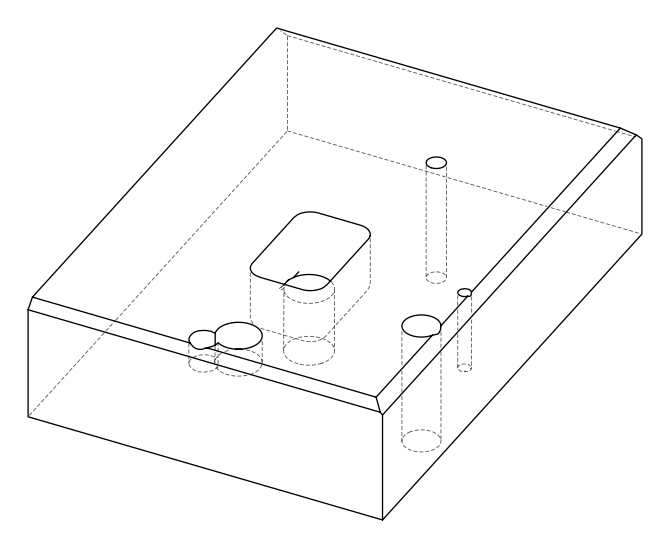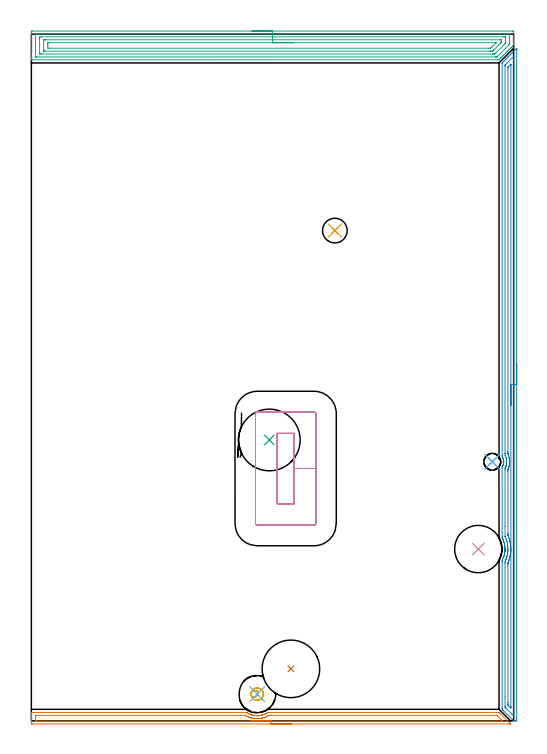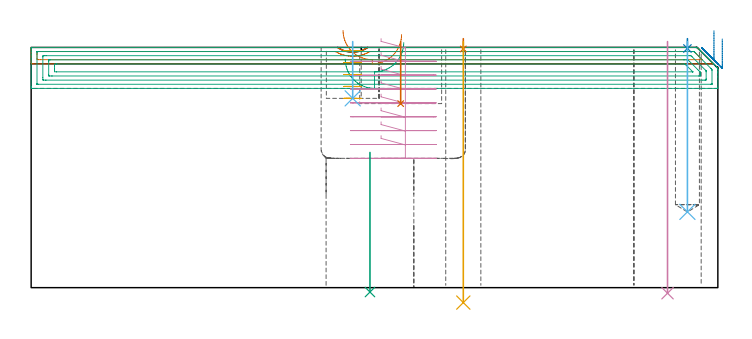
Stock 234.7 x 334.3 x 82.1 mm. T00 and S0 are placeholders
(PLAN: 13 operations, 9 tool changes, 28.6 min)
(1 AREA_MILL | FG_CHAMFER_SURFACE | UGT0205_001 | 3.9 min | 3681 mm3)
(2 AREA_MILL_1 | FG_CHAMFER_SURFACE_1 | UGT0205_001 | 7.93 min | 8284 mm3)
(3 AREA_MILL_2 | FG_CHAMFER_SURFACE_2 | UGT0205_001 | 9.62 min | 22772 mm3)
(4 MILL_RECTANGULAR_POCKET | POCKET_RECTANGULAR_STRAIGHT | UGT0201_095 | Follow Part, ap 5, ae 75% | 5.2 min | 136122 mm3)
(5 MILL_BLIND_HOLE_FROM_SOLID_MATERIAL | STEP1POCKET | NXT0201_011 | Spiral | 0.6 min | 4419 mm3)
(6 BORE_BLIND_HOLE | STEP1POCKET | UGT0332_045 | 0.08 min | 0 mm3)
(7 SPOT_DRILL | STEP1HOLE_2 | NXT0321_9005460120000 | 0.03 min | 5 mm3)
(8 SPOT_DRILL_1 | STEP1POCKET_1 | NXT0321_9005460120000 | 0.03 min | 9 mm3)
(9 INDEXABLE_INSERT_DRILL_THROUGH_HOLE_FROM_SOLID | STEP1HOLE | UGT0302_009 | 0.2 min | 31228 mm3)
(10 INDEXABLE_INSERT_DRILL_THROUGH_HOLE_FROM_SOLID_1 | STEP1HOLE_1 | NXT0302_017 | 0.35 min | 34056 mm3)
(11 DRILL_THROUGH_HOLE_INTO_CENTER | STEP1HOLE_2 | UGT0301_515 | 0.36 min | 9270 mm3)
(12 DRILL_BLIND_HOLE_INTO_CENTER | STEP1POCKET_1 | UGT0301_199 | 0.23 min | 2883 mm3)
(13 INDEXABLE_INSERT_DRILL_BLIND_HOLE_FROM_SOLID | STEP1POCKET_2 | UGT0302_007 | 0.09 min | 11501 mm3)
(TOOL UGT0205_001 | Chamfer Mill 20 x 3 x 45 deg. | D20 FL50 Z2)
(TOOL UGT0201_095 | End mill 20 mm | D20 R3 FL38 Z4)
(TOOL NXT0201_011 | ENDMILL 12mm [2P460-1200-NA 1630] | D12 FL38 Z6)
(TOOL UGT0332_045 | Precision Boring 17.98 mm | D17.98)
(TOOL NXT0321_9005460120000 | NC Spot Drill, 142deg, 12mm, Carbide, Uncoated | D12 PA142 FL30 Z2)
(TOOL UGT0302_009 | Indexable Insert Drill 30mm | D30 PA180 FL50 Z2)
(TOOL NXT0302_017 | Index. Insert Drill 23mm [880-D2300L25-05] | D23 PA176 FL115 Z2)
(TOOL UGT0301_515 | Carbide Drill 12.0 mm | D12 PA118 FL101 Z2)
(TOOL UGT0301_199 | Twist Drill 8.2 mm | D8.2 PA118 FL72 Z2)
(TOOL UGT0302_007 | Indexable Insert Drill 28mm | D28 PA180 FL50 Z2)
(OP 1 AREA_MILL)
G17 G21 G94 G90
T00 M6
G54
G17 G0 G90 X126.6 Y-1.5 S1061 M3
G43 Z92.1 H0
Z86.5
G94 G1 X126.562 Z85.628 F250.
X126.448 Z84.764
X126.259 Z83.912
X125.997 Z83.08
X125.663 Z82.274
X125.26 Z81.5
X124.791 Z80.764
X124.26 Z80.072
X123.671 Z79.429
X123.028 Z78.84
X122.336 Z78.308
X121.6 Z77.84
X120.826 Z77.437
X120.02 Z77.103
X119.188 Z76.841
X118.336 Z76.652
X117.471 Z76.538
X116.6 Z76.5
X0.603
X0.034 Y-1.493 Z76.503
X0.007 Y-1.491 Z76.505
X0. Y-0.926 Z77.07
Y0.855 Z78.849
Y1.432 Z79.429
Y1.745 Z79.741
Y2.322 Z80.318
Y2.635 Z80.63
Y3.262 Z81.261
Y3.696 Z81.695
X0.007 Y4.056 Z82.048
X0.01 Y4.097 Z82.088
X0.157 Y4.1 Z82.1
X104.108
X104.774 Y4.098 Z82.087
X104.972 Y3.975 Z81.975
X105.009 Y3.95 Z81.95
X105.217 Y3.827 Z81.827
X105.451 Y3.687 Z81.686
X105.523 Y3.649 Z81.647
X105.901 Y3.445 Z81.441
X106.339 Y3.237 Z81.235
X106.439 Y3.195 Z81.195
X106.557 Y3.148 Z81.147
X106.793 Y3.059 Z81.058
X107.237 Y2.914 Z80.909
X107.427 Y2.858 Z80.857
X107.489 Y2.84 Z80.839
X107.677 Y2.79 Z80.783
X107.684 Y2.788 Z80.781
X108.129 Y2.688 Z80.679
X108.309 Y2.654 Z80.651
X108.411 Y2.635 Z80.634
X108.576 Y2.608 Z80.603
X109.021 Y2.552 Z80.549
X109.467 Y2.517 Z80.513
X109.69 Y2.507 Z80.504
X109.913 Y2.505 Z80.5
X110.136 Y2.509 Z80.502
X110.359 Y2.518 Z80.513
X110.805 Y2.554 Z80.55
X111.246 Y2.611 Z80.605
X111.251
X111.349 Y2.626 Z80.625
X111.4 Y2.635 Z80.634
X111.697 Y2.688 Z80.687
X112.138 Y2.791 Z80.785
X112.142 Y2.792 Z80.786
X112.338 Y2.846 Z80.846
X112.379 Y2.858 Z80.857
X112.585 Y2.919 Z80.915
X112.59 Y2.92 Z80.916
X112.959 Y3.045 Z81.044
X113.034 Y3.07 Z81.07
X113.477 Y3.247 Z81.244
X113.569 Y3.29 Z81.289
X113.925 Y3.46 Z81.457
X114.375 Y3.702 Z81.7
X114.829 Y3.973 Z81.973
X115.028 Y4.097 Z82.088
X115.708 Y4.1 Z82.1
X227.243
X227.595 Y4.098 Z82.088
X227.853 Y3.847 Z81.846
X228.214 Y3.486 Z81.485
X232.626 Y-0.926 Z77.072
X232.711 Y-1.011 Z76.988
X232.894 Y-1.194 Z76.805
X233.072 Y-1.371 Z76.627
X233.192 Y-1.492 Z76.506
Y-1.497 Z76.501
Y-1.499 Z76.499
X233.067 Y-1.5 Z76.5
X116.6
Y-0.086 Z77.914
X3.28
X2.434 Y-0.082 Z77.918
X2.388 Y-0.079 Z77.921
X2.01 Y-0.035 Z77.965
X2.003 Y0.348 Z78.348
X2. Y1.745 Z79.745
X2.001 Y2.131 Z80.131
X2.008 Y2.635 Z80.635
X2.01 Y2.677 Z80.677
X2.186 Y2.682 Z80.682
X2.287 Y2.685 Z80.685
X103.637
X103.847
X103.952 Y2.682 Z80.682
X104.003 Y2.679 Z80.679
X104.032 Y2.674 Z80.674
X104.102 Y2.641 Z80.641
X104.112 Y2.635 Z80.635
X104.691 Y2.326 Z80.326
X105. Y2.174 Z80.174
X105.174 Y2.093 Z80.093
X105.861 Y1.808 Z79.808
X105.892 Y1.796 Z79.796
X105.914 Y1.788 Z79.788
X106.046 Y1.745 Z79.745
X106.785 Y1.523 Z79.523
X107.089 Y1.442 Z79.442
X107.677 Y1.313 Z79.313
X107.888 Y1.276 Z79.276
X108.397 Y1.199 Z79.199
X108.569 Y1.178 Z79.178
X109.196 Y1.12 Z79.12
X109.462 Y1.105 Z79.105
X110.11 Y1.098 Z79.098
X110.322 Y1.099 Z79.099
X110.354 Y1.1 Z79.1
X110.953 Y1.148 Z79.148
X111.246 Y1.178 Z79.178
X111.747 Y1.245 Z79.245
X112.138 Y1.315 Z79.315
X112.494 Y1.391 Z79.391
X113.031 Y1.526 Z79.526
X113.201 Y1.575 Z79.575
X113.75 Y1.745 Z79.745
X113.879 Y1.789 Z79.789
X113.898 Y1.795 Z79.795
X113.923 Y1.805 Z79.805
X114.515 Y2.045 Z80.045
X114.815 Y2.186 Z80.186
X115.119 Y2.332 Z80.332
X115.708 Y2.645 Z80.645
X115.765 Y2.671 Z80.671
X115.814 Y2.679 Z80.679
X115.918 Y2.682 Z80.682
X116.129 Y2.684 Z80.684
X116.549 Y2.686 Z80.686
X226.351
X226.401 Y2.685 Z80.685
X226.502 Y2.681 Z80.681
X226.561 Y2.678 Z80.678
X226.577 Y2.665 Z80.665
X226.611 Y2.635 Z80.635
X227.243 Y2.007 Z80.007
X228.135 Y1.115 Z79.115
X229.028 Y0.222 Z78.222
X229.283 Y-0.035 Z77.965
X229.317 Y-0.074 Z77.926
X229.319 Y-0.077 Z77.923
X229.296 Y-0.08 Z77.92
X229.23 Y-0.083 Z77.917
X229.129 Y-0.085 Z77.915
X229.078 Y-0.086 Z77.914
X116.6
X115.728 Z77.952
X114.863 Z78.066
X114.012 Z78.255
X113.18 Z78.517
X112.374 Z78.851
X111.6 Z79.254
X110.864 Z79.723
X110.172 Z80.254
X109.529 Z80.843
X108.939 Z81.486
X108.408 Z82.178
X107.94 Z82.914
X107.537 Z83.688
X107.203 Z84.494
X106.941 Z85.326
X106.752 Z86.178
X106.638 Z87.043
X106.6 Z87.914
G0 Z92.1
M5
M2
(OP 2 AREA_MILL_1)
G17 G21 G94 G90
T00 M6
G54
G17 G0 G90 X236.2 Y173.65 S1061 M3
G43 Z92.1 H0
Z85.
G94 G1 Y173.612 Z84.128 F250.
Y173.498 Z83.263
Y173.309 Z82.412
Y173.047 Z81.58
Y172.713 Z80.774
Y172.31 Z80.
Y171.842 Z79.264
Y171.31 Z78.572
Y170.721 Z77.929
Y170.078 Z77.34
Y169.386 Z76.808
Y168.65 Z76.34
Y167.876 Z75.937
Y167.07 Z75.603
Y166.238 Z75.341
Y165.386 Z75.152
Y164.522 Z75.038
Y163.65 Z75.
Y0.384
X236.196 Y0.171 Z75.004
X236.191 Y0.003 Z75.005
X236.075 Y0. Z75.121
X235.907 Z75.289
X235.738 Z75.456
X234.921 Z76.278
X234.856 Z76.343
X234.71 Y0.002 Z76.488
X234.678 Y0.022 Z76.522
X233.973 Y0.726 Z77.224
X229.562 Y5.138 Z81.637
X229.479 Y5.219 Z81.718
X229.241 Y5.46 Z81.953
X229.098 Y5.606 Z82.082
X229.1 Y5.977 Z82.1
Y77.444
X229.102 Y78.097 Z82.087
X229.166 Y78.232 Z82.032
X229.22 Y78.337 Z81.978
X229.245 Y78.386 Z81.954
X229.456 Y78.83 Z81.743
X229.649 Y79.279 Z81.547
X229.728 Y79.482 Z81.469
X229.802 Y79.677 Z81.392
X229.834 Y79.755 Z81.363
X229.97 Y80.171 Z81.228
X230.099 Y80.617 Z81.1
X230.209 Y81.064 Z80.988
X230.301 Y81.51 Z80.898
X230.375 Y81.957 Z80.824
X230.423 Y82.357 Z80.771
X230.429 Y82.403 Z80.766
X230.433 Y82.446 Z80.763
X230.444 Y82.567 Z80.754
X230.446 Y82.588 Z80.752
X230.456 Y82.715 Z80.739
X230.462 Y82.804 Z80.73
X230.466 Y82.85 Z80.727
X230.489 Y83.296 Z80.708
X230.49 Y83.374
X230.489 Y83.41 Z80.706
X230.49 Y83.586 Z80.701
X230.492 Y83.743 Z80.704
X230.49 Y83.813 Z80.708
X230.489 Y83.863 Z80.71
X230.479 Y84.189 Z80.72
X230.45 Y84.591 Z80.748
X230.447 Y84.636 Z80.751
X230.398 Y85.082 Z80.8
X230.336 Y85.484 Z80.858
X230.33 Y85.528 Z80.865
X230.247 Y85.976 Z80.953
X230.21 Y86.134 Z80.989
X230.144 Y86.421 Z81.055
X230.032 Y86.824 Z81.165
X230.019 Y86.869 Z81.178
X229.894 Y87.271 Z81.303
X229.88 Y87.314 Z81.317
X229.834 Y87.447 Z81.364
X229.822 Y87.48 Z81.376
X229.731 Y87.717 Z81.466
X229.688 Y87.829 Z81.509
X229.533 Y88.207 Z81.666
X229.501 Y88.275 Z81.699
X229.323 Y88.656 Z81.876
X229.154 Y89.008 Z82.046
X229.133 Y89.057 Z82.066
X229.117 Y89.099 Z82.083
X229.11 Y89.931 Z82.09
X229.1 Y123.003 Z82.1
X229.101 Y123.673 Z82.087
X229.25 Y123.897 Z81.948
X229.265 Y123.92 Z81.934
X229.497 Y124.358 Z81.699
X229.562 Y124.517 Z81.636
X229.615 Y124.647 Z81.583
X229.671 Y124.79 Z81.523
X229.68 Y124.812 Z81.515
X229.751 Y125.045 Z81.447
X229.767 Y125.099 Z81.431
X229.799 Y125.237 Z81.399
X229.835 Y125.39 Z81.364
X229.858 Y125.574 Z81.341
X229.869 Y125.684 Z81.326
X229.872 Y125.705 Z81.323
X229.891 Y125.929 Z81.308
X229.896 Y126.152 Z81.301
X229.884 Y126.354 Z81.307
X229.883 Y126.375 Z81.309
X229.864 Y126.598 Z81.334
X229.835 Y126.81 Z81.365
X229.784 Y127.024 Z81.416
X229.753 Y127.153 Z81.446
X229.655 Y127.47 Z81.539
X229.649 Y127.491 Z81.546
X229.585 Y127.66 Z81.615
X229.56 Y127.723 Z81.64
X229.453 Y127.949 Z81.747
X229.438 Y127.977 Z81.762
X229.332 Y128.169 Z81.867
X229.104 Y128.537 Z82.089
X229.1 Y129.256 Z82.1
Y319.982
X229.104 Y320.197 Z82.089
X229.111 Y320.214 Z82.082
X229.329 Y320.429 Z81.871
X229.378 Y320.479 Z81.821
X230.003 Y321.105 Z81.193
X230.222 Y321.322 Z80.978
X230.886 Y321.987 Z80.311
X231.079 Y322.179 Z80.121
X231.116 Y322.216 Z80.084
X231.768 Y322.869 Z79.429
X231.93 Y323.03 Z79.27
X232.009 Y323.109 Z79.191
X232.65 Y323.751 Z78.547
X232.78 Y323.88 Z78.419
X232.902 Y324.002 Z78.298
X233.091 Y324.192 Z78.107
X233.199 Y324.3 Z77.999
X233.795 Y324.896 Z77.404
X233.973 Y325.075 Z77.224
X234.092 Y325.193 Z77.105
X234.689 Y325.789 Z76.511
X234.856 Y325.957 Z76.341
X235.582 Y326.682 Z75.617
X235.738 Y326.839 Z75.459
X236.178 Y327.278 Z75.022
X236.193 Y327.293 Z75.007
X236.196 Y327.289 Z75.003
X236.199 Y327.278 Z75.001
X236.2 Y327.271 Z75.
Y163.65
X234.786 Z76.414
Y3.298
X234.781 Y2.48 Z76.419
X234.779 Y2.404 Z76.421
X234.767 Y2.394 Z76.433
X234.75 Y2.404 Z76.45
X233.973 Y3.176 Z77.227
X233.852 Y3.298 Z77.348
X231.172 Y5.978 Z80.028
X231.014 Y6.139 Z80.186
X230.687 Y6.475 Z80.513
X230.521 Y6.651 Z80.679
X230.519 Y6.698 Z80.681
X230.515 Y6.799 Z80.685
X230.514 Y11.658 Z80.686
X230.515 Y76.551 Z80.685
X230.519 Y77.368 Z80.681
X230.521 Y77.444 Z80.679
X230.761 Y78.017 Z80.439
X230.894 Y78.337 Z80.306
X230.966 Y78.52 Z80.234
X231.015 Y78.653 Z80.185
X231.22 Y79.231 Z79.98
X231.236 Y79.277 Z79.964
X231.247 Y79.312 Z79.953
X231.327 Y79.581 Z79.873
X231.442 Y80.007 Z79.758
X231.471 Y80.124 Z79.729
X231.608 Y80.733 Z79.592
X231.665 Y81.017 Z79.535
X231.743 Y81.489 Z79.457
X231.8 Y81.911 Z79.4
X231.824 Y82.105 Z79.376
X231.841 Y82.283 Z79.359
X231.879 Y82.804 Z79.321
X231.896 Y83.049 Z79.304
X231.897 Y83.08 Z79.303
X231.898 Y83.119 Z79.302
X231.902 Y83.697 Z79.298
X231.893 Y84.017 Z79.307
X231.865 Y84.591 Z79.335
X231.836 Y84.968 Z79.364
X231.777 Y85.484 Z79.423
X231.7 Y85.999 Z79.5
X231.628 Y86.377 Z79.572
X231.461 Y87.134 Z79.739
X231.426 Y87.271 Z79.774
X231.327 Y87.626 Z79.873
X231.154 Y88.164 Z80.046
X231.062 Y88.432 Z80.138
X230.812 Y89.057 Z80.388
X230.531 Y89.721 Z80.669
X230.528 Y89.769 Z80.672
X230.525 Y89.869 Z80.675
X230.523 Y94.561 Z80.677
X230.515 Y122.11 Z80.685
X230.52 Y122.927 Z80.68
X230.554 Y123.004 Z80.646
X230.701 Y123.323 Z80.499
X230.792 Y123.545 Z80.408
X230.932 Y123.897 Z80.268
X230.989 Y124.068 Z80.211
X231.029 Y124.199 Z80.171
X231.1 Y124.458 Z80.1
X231.181 Y124.79 Z80.019
X231.195 Y124.857 Z80.005
X231.204 Y124.914 Z79.996
X231.25 Y125.274 Z79.95
X231.297 Y125.706 Z79.903
Y125.713
X231.304 Y126.138 Z79.896
X231.293 Y126.577 Z79.907
X231.292 Y126.594 Z79.908
X231.291 Y126.613 Z79.909
X231.234 Y127.065 Z79.966
X231.163 Y127.47 Z80.037
X231.11 Y127.689 Z80.09
X230.916 Y128.364 Z80.284
X230.82 Y128.612 Z80.38
X230.616 Y129.083 Z80.584
X230.533 Y129.257 Z80.667
X230.516 Y130.078 Z80.684
X230.515 Y130.15 Z80.685
Y318.642
X230.519 Y319.053 Z80.681
X230.521 Y319.152 Z80.679
X230.572 Y319.211 Z80.628
X230.667 Y319.311 Z80.533
X230.886 Y319.536 Z80.314
X234.659 Y323.308 Z76.541
X234.751 Y323.398 Z76.449
X234.766 Y323.411 Z76.434
X234.776 Y323.417 Z76.424
X234.779 Y323.392 Z76.421
X234.785 Y323.181 Z76.415
Y323.109
X234.786 Y163.65 Z76.414
X233.372 Z77.828
X233.371 Y6.871 Z77.829
X233.369 Y6.589 Z77.831
X233.365 Y6.304 Z77.835
X233.361 Y6.249 Z77.839
X233.307 Y6.299 Z77.893
X233.211 Y6.391 Z77.989
X233.091 Y6.509 Z78.109
X232.728 Y6.871 Z78.472
X232.209 Y7.393 Z78.991
X232.026 Y7.581 Z79.174
X231.936 Y7.675 Z79.264
X231.934 Y7.764 Z79.266
X231.931 Y8.046 Z79.269
X231.929 Y8.658 Z79.271
Y8.942
Y75.941
X231.932 Y76.551 Z79.268
X231.935 Y76.828 Z79.265
X231.945 Y76.899 Z79.255
X231.967 Y76.958 Z79.233
X232.02 Y77.093 Z79.18
X232.164 Y77.444 Z79.036
X232.177 Y77.476 Z79.023
X232.209 Y77.56 Z78.991
X232.41 Y78.134 Z78.79
X232.479 Y78.337 Z78.721
X232.625 Y78.809 Z78.575
X232.743 Y79.231 Z78.457
X232.815 Y79.511 Z78.385
X232.957 Y80.124 Z78.243
X232.981 Y80.236 Z78.219
X233.091 Y80.816 Z78.109
X233.119 Y80.989 Z78.081
X233.124 Y81.017 Z78.076
X233.175 Y81.413 Z78.025
X233.221 Y81.779 Z77.979
X233.234 Y81.911 Z77.966
X233.252 Y82.118 Z77.948
X233.288 Y82.605 Z77.912
X233.299 Y82.804 Z77.901
X233.304 Y82.912 Z77.896
X233.317 Y83.469 Z77.883
X233.319 Y83.697 Z77.881
X233.318 Y83.787 Z77.882
X233.297 Y84.382 Z77.903
X233.287 Y84.591 Z77.913
X233.274 Y84.777 Z77.926
X233.227 Y85.346 Z77.973
X233.212 Y85.484 Z77.988
X233.105 Y86.312 Z78.095
X233.097 Y86.371 Z78.103
X233.091 Y86.409 Z78.109
X232.912 Y87.271 Z78.288
X232.861 Y87.503 Z78.339
X232.692 Y88.164 Z78.508
X232.523 Y88.739 Z78.677
X232.419 Y89.057 Z78.781
X232.209 Y89.633 Z78.991
X232.084 Y89.95 Z79.116
X232.001 Y90.161 Z79.199
X231.946 Y90.304 Z79.254
X231.944 Y90.38 Z79.256
X231.941 Y90.534 Z79.259
X231.939 Y90.844 Z79.261
X231.938 Y91.118 Z79.262
X231.929 Y121.5 Z79.271
X231.933 Y122.11 Z79.267
X231.936 Y122.251 Z79.264
X231.94 Y122.317 Z79.26
X232.209 Y123.014 Z78.991
X232.408 Y123.696 Z78.792
X232.458 Y123.897 Z78.742
X232.572 Y124.422 Z78.628
X232.624 Y124.79 Z78.576
X232.671 Y125.216 Z78.529
X232.705 Y125.684 Z78.495
X232.718 Y126.062 Z78.482
X232.704 Y126.577 Z78.496
X232.673 Y127. Z78.527
X232.619 Y127.47 Z78.581
X232.516 Y128.052 Z78.684
X232.442 Y128.364 Z78.758
X232.209 Y129.195 Z78.991
X232.188 Y129.257 Z79.012
X232.177 Y129.289 Z79.023
X231.96 Y129.834 Z79.24
X231.941 Y129.884 Z79.259
X231.937 Y129.922 Z79.263
X231.933 Y129.998 Z79.267
X231.93 Y130.15 Z79.27
X231.929 Y130.434 Z79.271
Y131.044
Y317.139
X231.93 Y317.749 Z79.27
X231.933 Y318.029 Z79.267
X231.935 Y318.122 Z79.265
X231.994 Y318.185 Z79.206
X232.209 Y318.408 Z78.991
X233.091 Y319.292 Z78.109
X233.212 Y319.413 Z77.988
X233.336 Y319.536 Z77.864
X233.35 Y319.546 Z77.85
X233.361 Y319.552 Z77.839
X233.365 Y319.536 Z77.835
X233.369 Y319.356 Z77.831
X233.371 Y319.252 Z77.829
X233.372 Y163.65 Z77.828
Y162.778 Z77.866
Y161.914 Z77.98
Y161.062 Z78.169
Y160.23 Z78.431
Y159.424 Z78.765
Y158.65 Z79.168
Y157.914 Z79.637
Y157.222 Z80.168
Y156.579 Z80.757
Y155.99 Z81.401
Y155.458 Z82.093
Y154.99 Z82.828
Y154.587 Z83.602
Y154.253 Z84.408
Y153.991 Z85.24
Y153.802 Z86.092
Y153.688 Z86.957
Y153.65 Z87.828
G0 Z92.1
M5
M2
(OP 3 AREA_MILL_2)
G17 G21 G94 G90
T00 M6
G54
G17 G0 G90 X107.35 Y335.7 S1061 M3
G43 Z92.1 H0
Z78.1
G94 G1 X107.388 Z77.228 F250.
X107.502 Z76.364
X107.691 Z75.512
X107.953 Z74.68
X108.287 Z73.874
X108.69 Z73.1
X109.158 Z72.364
X109.69 Z71.672
X110.279 Z71.029
X110.922 Z70.44
X111.614 Z69.908
X112.35 Z69.44
X113.124 Z69.037
X113.93 Z68.703
X114.762 Z68.441
X115.614 Z68.252
X116.478 Z68.138
X117.35 Z68.1
X234.067 Y335.699 Z68.101
X234.482 Y335.696 Z68.102
X234.69 Y335.692 Z68.105
X234.7 Y335.289 Z68.508
Y331.775 Z72.02
Y330.382 Z73.414
Y330.018 Z73.777
Y329.246 Z74.552
Y329.139 Z74.658
X234.699 Y328.809 Z74.987
X234.664 Y328.763 Z75.036
X234.422 Y328.522 Z75.278
X234.366 Y328.465 Z75.334
X234.163 Y328.261 Z75.535
X233.588 Y327.688 Z76.112
X233.471 Y327.57 Z76.228
X233.284 Y327.382 Z76.414
X232.754 Y326.854 Z76.946
X232.405 Y326.504 Z77.293
X231.919 Y326.019 Z77.781
X231.527 Y325.625 Z78.171
X231.384 Y325.484 Z78.315
X231.087 Y325.187 Z78.613
X230.648 Y324.747 Z79.05
X230.159 Y324.258 Z79.541
X229.769 Y323.868 Z79.929
X229.596 Y323.695 Z80.104
X229.417 Y323.517 Z80.283
X228.891 Y322.989 Z80.808
X228.701 Y322.801 Z80.999
X228.582 Y322.682 Z81.118
X228.451 Y322.55 Z81.247
X228.403 Y322.502 Z81.296
X227.796 Y321.896 Z81.904
X227.595 Y321.702 Z82.088
X226.913 Y321.7 Z82.1
X0.185
X0.01 Y321.703 Z82.089
X0.002 Y321.868 Z81.924
X0. Y322.041 Z81.759
Y322.261 Z81.538
Y322.989 Z80.805
Y324.232 Z79.565
Y325.625 Z78.17
Y335.032 Z68.766
X0.003 Y335.289 Z68.508
X0.01 Y335.692 Z68.105
X0.218 Y335.697 Z68.102
X0.633 Y335.7 Z68.1
X117.35
Y334.286 Z69.514
X232.279 Y334.285 Z69.515
X232.408 Y334.284 Z69.516
X232.645 Y334.279 Z69.521
X232.691 Y334.274 Z69.526
X232.695 Y334.241 Z69.559
X232.697 Y334.205 Z69.595
X232.7 Y333.997 Z69.803
X232.699 Y329.605 Z74.195
X232.694 Y329.372 Z74.428
X232.69 Y329.258 Z74.542
X232.581 Y329.139 Z74.661
X232.434 Y328.987 Z74.813
X232.279 Y328.829 Z74.971
X226.912 Y323.463 Z80.337
X226.67 Y323.227 Z80.573
X226.574 Y323.136 Z80.664
X226.542 Y323.121 Z80.679
X226.497 Y323.119 Z80.681
X226.402 Y323.116 Z80.684
X226.018 Y323.114 Z80.686
X225.891
X2.421 Y323.115 Z80.685
X2.292 Y323.116 Z80.684
X2.055 Y323.121 Z80.679
X2.009 Y323.126 Z80.674
X2.005 Y323.159 Z80.641
X2.003 Y323.195 Z80.605
X2. Y323.403 Z80.397
X2.001 Y334.084 Z69.716
X2.003 Y334.194 Z69.606
X2.007 Y334.267 Z69.533
X2.011 Y334.28 Z69.52
X2.015 Y334.282 Z69.518
X2.038 Y334.284 Z69.516
X2.421 Y334.286 Z69.514
X2.548
X117.35
Y332.872 Z70.928
X229.596 Y332.871 Z70.929
X230.272 Y332.868 Z70.932
X230.49 Y332.865 Z70.935
X230.69 Y332.853 Z70.947
X230.695 Y332.653 Z71.147
X230.699 Y332.448 Z71.352
Y330.018 Z73.782
X230.698 Y329.814 Z73.986
X230.692 Y329.743 Z74.057
X230.686 Y329.697 Z74.103
X230.662 Y329.67 Z74.13
X230.49 Y329.49 Z74.31
X225.881 Y324.881 Z78.919
X225.743 Y324.747 Z79.053
X225.537 Y324.548 Z79.252
X225.339 Y324.535 Z79.265
X225.124 Y324.533 Z79.267
X224.451 Y324.529 Z79.271
X224.229
X5.104
X4.428 Y324.532 Z79.268
X4.21 Y324.536 Z79.264
X4.01 Y324.547 Z79.253
X4.005 Y324.747 Z79.053
X4.001 Y324.952 Z78.848
X4. Y331.981 Z71.819
X4.005 Y332.653 Z71.147
X4.007 Y332.853 Z70.947
X4.21 Y332.865 Z70.935
X4.884 Y332.87 Z70.93
X5.104 Y332.871 Z70.929
X117.35 Y332.872 Z70.928
Y331.457 Z72.343
X228.131
X228.549 Y331.453 Z72.347
X228.625 Y331.45 Z72.35
X228.69 Y331.439 Z72.361
X228.693 Y331.335 Z72.465
X228.7 Y330.898 Z72.902
X228.695 Y330.458 Z73.342
X228.69 Y330.239 Z73.561
X228.679 Y330.14 Z73.66
X228.632 Y330.086 Z73.714
X228.567 Y330.018 Z73.782
X228.191 Y329.64 Z74.16
X227.807 Y329.255 Z74.545
X225.055 Y326.504 Z77.296
X224.642 Y326.098 Z77.702
X224.502 Y325.963 Z77.837
X224.229 Y325.95 Z77.85
X223.903 Y325.946 Z77.854
X223.335 Y325.943 Z77.857
X223.011
X6.569
X6.151 Y325.947 Z77.853
X6.075 Y325.95 Z77.85
X6.01 Y325.961 Z77.839
X6.007 Y326.065 Z77.735
X6. Y326.502 Z77.298
Y330.895 Z72.905
X6.007 Y331.335 Z72.465
X6.01 Y331.439 Z72.361
X6.133 Y331.45 Z72.35
X6.326 Y331.454 Z72.346
X6.893 Y331.457 Z72.343
X7.217
X117.35
Y330.043 Z73.757
X226.044
X226.069 Y330.042 Z73.758
X226.12 Y330.038 Z73.762
X226.128 Y330.035 Z73.765
X226.129 Y330.033 Z73.767
X226.118 Y330.018 Z73.782
X226.018 Y329.916 Z73.884
X224.229 Y328.128 Z75.672
X223.851 Y327.754 Z76.046
X223.472 Y327.382 Z76.418
X223.356 Y327.362 Z76.438
X223.335 Y327.36 Z76.44
X222.466 Y327.357 Z76.443
X8.707 Y327.358 Z76.442
X8.682
X8.01 Y327.382 Z76.418
X8.001 Y328.051 Z75.749
Y329.139 Z74.661
X8.004 Y329.805 Z73.995
X8.01 Y330.018 Z73.782
X8.657 Y330.042 Z73.758
X8.682
X117.35 Y330.043 Z73.757
X118.222 Z73.795
X119.086 Z73.909
X119.938 Z74.098
X120.77 Z74.36
X121.576 Z74.694
X122.35 Z75.097
X123.086 Z75.565
X123.778 Z76.096
X124.421 Z76.686
X125.01 Z77.329
X125.542 Z78.021
X126.01 Z78.757
X126.413 Z79.531
X126.747 Z80.337
X127.009 Z81.169
X127.198 Z82.02
X127.312 Z82.885
X127.35 Z83.757
G0 Z92.1
M5
M2
(OP 4 MILL_RECTANGULAR_POCKET)
G17 G21 G94 G90
T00 M6
G54
G17 G0 G90 X119.6 Y109.177 S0 M3
G43 Z92.1 H0
Z85.1
G94 G1 Y105.7 Z84.168 F250.
X127.9 Z81.944
Y122.8 Z77.362
Y139.9 F500.
X119.6
Y105.7
X127.9
Y122.8
X138.4
Y149.5
G3 X137.5 Y150.4 R0.9
G1 X110.
G3 X109.1 Y149.5 R0.9
G1 Y96.1
G3 X110. Y95.2 R0.9
G1 X137.5
G3 X138.4 Y96.1 R0.9
G1 Y122.8
Y123.8
G0 X119.6 Y109.177 Z80.362
G1 Y105.7 Z79.431 F250.
X127.9 Z77.207
Y122.8 Z72.625
Y139.9 F500.
X119.6
Y105.7
X127.9
Y122.8
X138.4
Y149.5
G3 X137.5 Y150.4 R0.9
G1 X110.
G3 X109.1 Y149.5 R0.9
G1 Y96.1
G3 X110. Y95.2 R0.9
G1 X137.5
G3 X138.4 Y96.1 R0.9
G1 Y122.8
Y123.8
G0 X119.6 Y109.177 Z75.625
G1 Y105.7 Z74.693 F250.
X127.9 Z72.469
Y122.8 Z67.887
Y139.9 F500.
X119.6
Y105.7
X127.9
Y122.8
X138.4
Y149.5
G3 X137.5 Y150.4 R0.9
G1 X110.
G3 X109.1 Y149.5 R0.9
G1 Y96.1
G3 X110. Y95.2 R0.9
G1 X137.5
G3 X138.4 Y96.1 R0.9
G1 Y122.8
Y123.8
G0 X119.6 Y109.177 Z70.887
G1 Y105.7 Z69.956 F250.
X127.9 Z67.732
Y122.8 Z63.15
Y139.9 F500.
X119.6
Y105.7
X127.9
Y122.8
X138.4
Y149.5
G3 X137.5 Y150.4 R0.9
G1 X110.
G3 X109.1 Y149.5 R0.9
G1 Y96.1
G3 X110. Y95.2 R0.9
G1 X137.5
G3 X138.4 Y96.1 R0.9
G1 Y122.8
Y123.8
G0 X119.6 Y109.177 Z66.15
G1 Y105.7 Z65.218 F250.
X127.9 Z62.994
Y122.8 Z58.412
Y139.9 F500.
X119.6
Y105.7
X127.9
Y122.8
X138.4
Y149.5
G3 X137.5 Y150.4 R0.9
G1 X110.
G3 X109.1 Y149.5 R0.9
G1 Y96.1
G3 X110. Y95.2 R0.9
G1 X137.5
G3 X138.4 Y96.1 R0.9
G1 Y122.8
Y123.8
G0 X119.6 Y109.177 Z61.412
G1 Y105.7 Z60.481 F250.
X127.9 Z58.257
Y122.8 Z53.675
Y139.9 F500.
X119.6
Y105.7
X127.9
Y122.8
X138.4
Y149.5
G3 X137.5 Y150.4 R0.9
G1 X110.
G3 X109.1 Y149.5 R0.9
G1 Y96.1
G3 X110. Y95.2 R0.9
G1 X137.5
G3 X138.4 Y96.1 R0.9
G1 Y122.8
Y123.8
G0 X119.6 Y109.177 Z56.675
G1 Y105.7 Z55.743 F250.
X127.9 Z53.519
Y122.8 Z48.937
Y139.9 F500.
X119.6
Y105.7
X127.9
Y122.8
X138.4
Y149.5
G3 X137.5 Y150.4 R0.9
G1 X110.
G3 X109.1 Y149.5 R0.9
G1 Y96.1
G3 X110. Y95.2 R0.9
G1 X137.5
G3 X138.4 Y96.1 R0.9
G1 Y122.8
Y123.8
G0 X119.6 Y109.177 Z51.937
G1 Y105.7 Z51.006 F250.
X127.9 Z48.782
Y122.8 Z44.2
Y139.9 F500.
X119.6
Y105.7
X127.9
Y122.8
X138.4
Y149.5
G3 X137.5 Y150.4 R0.9
G1 X110.
G3 X109.1 Y149.5 R0.9
G1 Y96.1
G3 X110. Y95.2 R0.9
G1 X137.5
G3 X138.4 Y96.1 R0.9
G1 Y122.8
Y123.8
G0 Z92.1
M5
M2
(OP 5 MILL_BLIND_HOLE_FROM_SOLID_MATERIAL)
G17 G21 G94 G90
T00 M6
G54
G17 G0 G90 X109.9 Y13. S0 M3
G43 Z92.1 H1
Z81.02
G94 G3 X110.432 Y13.532 R0.532 F250.
X109.9 Y14.5 R1.148
X107.891 Y14.604 R2.041
X106.9 Y13. R1.793
X109.9 Y10. R3.
X106.9 Y13. R-3.
X108.4 Y11.5 R1.5
X109.9 Y13. R1.5
G0 Z76.94
G3 X110.432 Y13.532 R0.532
X109.9 Y14.5 R1.148
X107.891 Y14.604 R2.041
X106.9 Y13. R1.793
X109.9 Y10. R3.
X106.9 Y13. R-3.
X108.4 Y11.5 R1.5
X109.9 Y13. R1.5
G0 Z72.86
G3 X110.432 Y13.532 R0.532
X109.9 Y14.5 R1.148
X107.891 Y14.604 R2.041
X106.9 Y13. R1.793
X109.9 Y10. R3.
X106.9 Y13. R-3.
X108.4 Y11.5 R1.5
X109.9 Y13. R1.5
G0 Z68.78
G3 X110.432 Y13.532 R0.532
X109.9 Y14.5 R1.148
X107.891 Y14.604 R2.041
X106.9 Y13. R1.793
X109.9 Y10. R3.
X106.9 Y13. R-3.
X108.4 Y11.5 R1.5
X109.9 Y13. R1.5
G0 Z64.7
G3 X110.432 Y13.532 R0.532
X109.9 Y14.5 R1.148
X107.891 Y14.604 R2.041
X106.9 Y13. R1.793
X109.9 Y10. R3.
X106.9 Y13. R-3.
X108.4 Y11.5 R1.5
X109.9 Y13. R1.5
G0 Z92.1
M5
M2
(OP 6 BORE_BLIND_HOLE)
G17 G21 G94 G90
T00 M6
G54
G17 G0 G90 X109.9 Y13. S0 M3
G43 Z92.1 H0
G94 G85 G98 Z64.7 F250. R84.1
G80
M5
M2
(OP 7 SPOT_DRILL)
G17 G21 G94 G90
T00 M6
G54
G17 G0 G90 X147.7 Y238.6 S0 M3
G43 Z92.1 H0
G94 G81 G98 Z81.584 F250. R85.1
G80
M5
M2
(OP 8 SPOT_DRILL_1)
G17 G21 G94 G90
T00 M6
G54
G17 G0 G90 X224.3 Y126.1 S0 M3
G43 Z92.1 H0
G94 G81 G98 Z81.747 F250. R85.1
G80
M5
M2
(OP 9 INDEXABLE_INSERT_DRILL_THROUGH_HOLE_FROM_SOLID)
G17 G21 G94 G90
T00 M6
G54
G17 G0 G90 X115.8 Y136.7 S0 M3
G43 Z92.1 H0
G94 G81 G98 Z-1.5 F250. R46.2
G80
M5
M2
(OP 10 INDEXABLE_INSERT_DRILL_THROUGH_HOLE_FROM_SOLID_1)
G17 G21 G94 G90
T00 M6
G54
G17 G0 G90 X217.5 Y83.6 S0 M3
G43 Z92.1 H1
G94 G81 G98 Z-1.902 F250. R84.1
G80
M5
M2
(OP 11 DRILL_THROUGH_HOLE_INTO_CENTER)
G17 G21 G94 G90
T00 M6
G54
G17 G0 G90 X147.7 Y238.6 S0 M3
G43 Z92.1 H0
G94 G73 G98 Z-5.105 F250. Q10.901 R84.1
G80
M5
M2
(OP 12 DRILL_BLIND_HOLE_INTO_CENTER)
G17 G21 G94 G90
T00 M6
G54
G17 G0 G90 X224.3 Y126.1 S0 M3
G43 Z92.1 H0
G94 G81 G98 Z25.9 F250. R84.1
G80
M5
M2
(OP 13 INDEXABLE_INSERT_DRILL_BLIND_HOLE_FROM_SOLID)
G17 G21 G94 G90
T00 M6
G54
G17 G0 G90 X126.3 Y25.3 S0 M3
G43 Z92.1 H0
G94 G81 G98 Z62.9 F250. R84.1
G80
M5
M2
